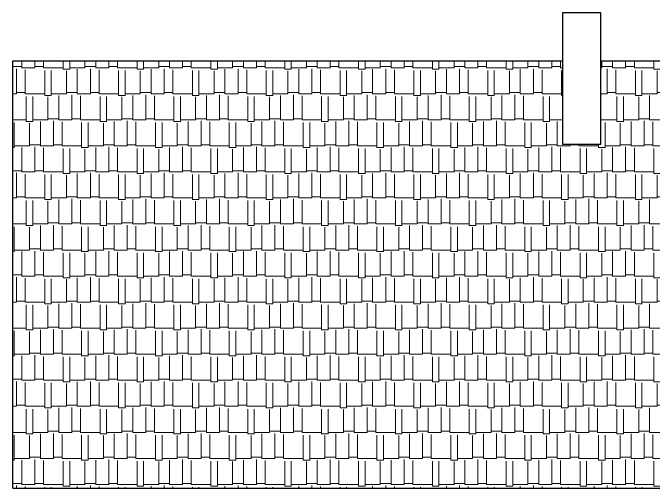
# Model space of a CAD drawing. Header units: metres. Extents: x -442 to 316, y -503 to 125.
# Drawn here: x 115.13 to 122.62, y -292.05 to -286.48 of the extents above; entities that cross this region are included whole.
import ezdxf

# ---------------------------------------------------------------- set-up
doc = ezdxf.new("R2010")
doc.units = ezdxf.units.M
doc.layers.add('SRAFA', color=251, linetype='Continuous')

msp = doc.modelspace()

# ---------------------------------------------------------------- hatches: boundary and pattern name
at = {"layer": 'SRAFA', "linetype": 'Continuous', "lineweight": 0, "ltscale": 20}
h = msp.add_hatch(dxfattribs=at)
h.set_pattern_fill('AR-RSHKE', color=256, scale=0.001, style=0)
h.set_pattern_definition([(180, (388.9349456471319, 0.3000000000000114), (-0.6477, 0.3048), [0.1524, -0.127, 0.1778, -0.0762, 0.2286, -0.1016]), (180, (388.782545647132, 0.3127000000000114), (-0.6477, 0.3048), [0.127, -0.4826, 0.1016, -0.1524]), (180, (388.477745647132, 0.2809500000000114), (-0.6477, 0.3048), [0.0762, -0.7874]), (90, (388.9349456471319, 0.3000000000000114), (0.2159, 0.3048), [0.2921, -0.9271]), (90, (388.782545647132, 0.3000000000000114), (0.2159, 0.3048), [0.28575, -0.9334500000000001]), (90, (388.6555456471319, 0.3000000000000114), (0.2159, 0.3048), [0.2667, -0.9525]), (90, (388.477745647132, 0.2809500000000114), (0.2159, 0.3048), [0.2921, -0.9271]), (90, (388.4015456471319, 0.2809500000000114), (0.2159, 0.3048), [0.2921, -0.9271]), (90, (388.172945647132, 0.3000000000000114), (0.2159, 0.3048), [0.2794, -0.9398])])
h.paths.add_polyline_path([(115.1308907772693, -287.0468430700189), (121.5582564153401, -287.0468430700188), (121.5582564153401, -288.0202333039363), (122.00825641534, -288.0202333039363), (122.00825641534, -287.0468430700189), (126.6708907772693, -287.046843070019), (126.6708907772693, -292.0468430700189), (115.1308907772693, -292.046843070019)])

# ---------------------------------------------------------------- linework, layer by layer
at = {"layer": 'SRAFA', "linetype": 'Continuous'}
for p, q in [((115.1308907772693, -292.046843070019), (115.1308907772693, -287.0468430580951)), ((115.1308907772693, -287.0468430700188), (121.5582564153401, -287.0468430700189)), ((122.00825641534, -287.0468430700189), (126.6708907772693, -287.046843070019)), ((115.1308907772692, -292.046843070019), (126.6708907772693, -292.0468430700189))]:
    msp.add_line(p, q, dxfattribs=at)
msp.add_lwpolyline([(122.00825641534, -286.4840686481311), (121.5582564153401, -286.4840686481311), (121.5582564153401, -288.0202333039362), (122.00825641534, -288.0202333039362)], close=True, dxfattribs=at)

doc.saveas('drawing.dxf')
